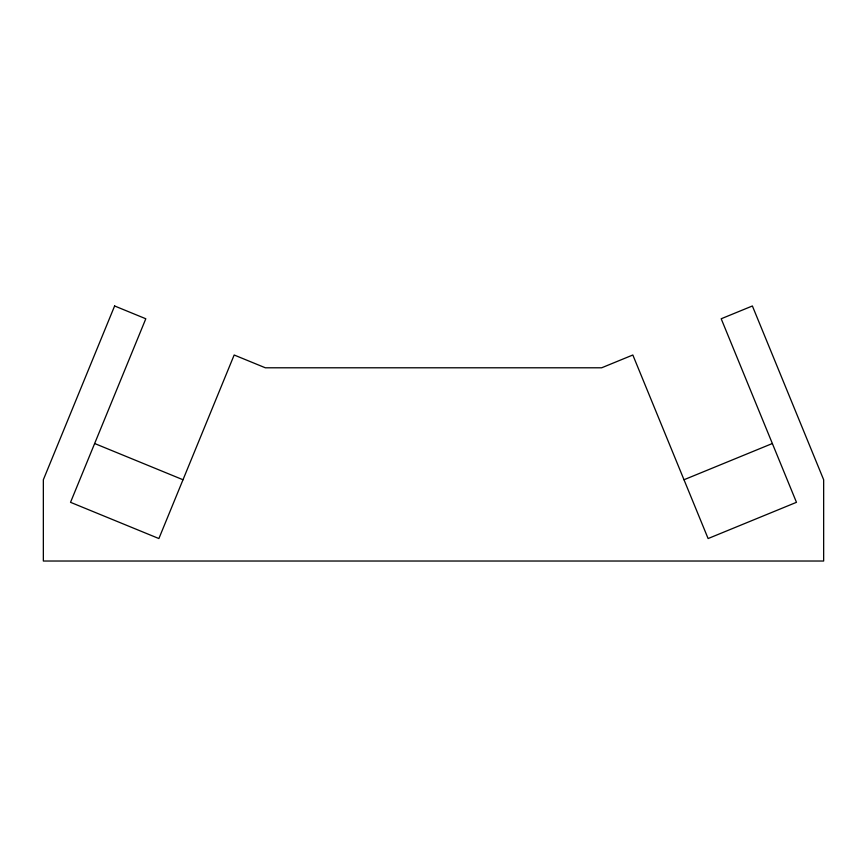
<?xml version="1.0" encoding="UTF-8"?>
<svg xmlns="http://www.w3.org/2000/svg" width="867" height="867" viewBox="0 0 867 867"><rect width="100%" height="100%" fill="white"/><g stroke="black" fill="none" stroke-linecap="round" stroke-linejoin="round"><path stroke-width="1.3" d="M683.998 479.744L772.356 443.514M94.644 443.514L183.002 479.744M114.617 305.975L43.35 479.744L43.35 561.025L823.65 561.025L823.65 479.744L752.383 305.975L721.192 318.763L796.47 502.318L708.111 538.548L632.834 355.004L601.655 367.792L265.345 367.792L234.166 355.004L158.889 538.548L70.53 502.318L145.808 318.763L114.617 305.975"/></g></svg>
